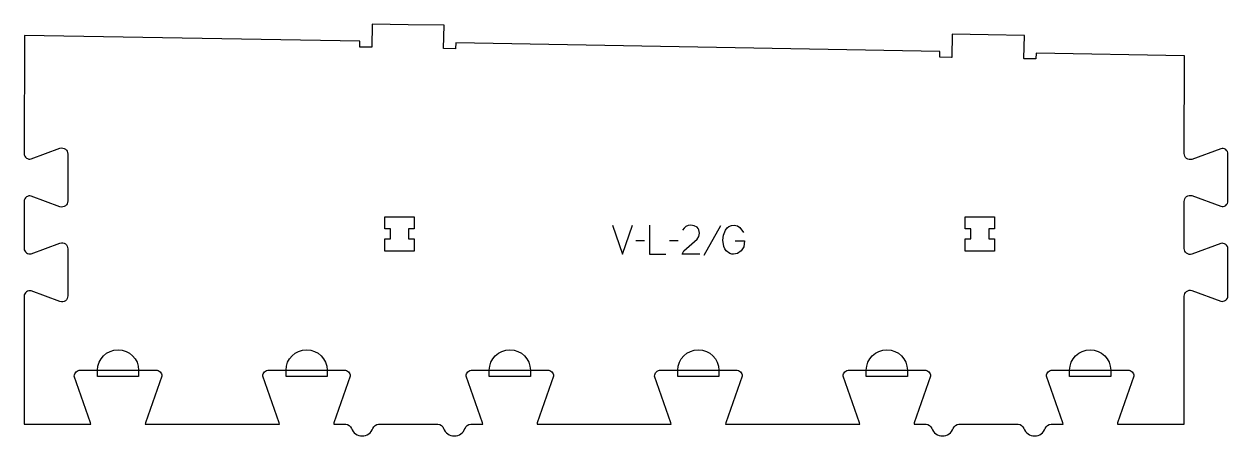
# Model space of a CAD drawing. Header units: millimetres. Extents: x -607 to 638, y -218 to 208.
import ezdxf

# ---------------------------------------------------------------- set-up
doc = ezdxf.new("R2010")
doc.units = ezdxf.units.MM
for name, color, linetype, true_color in [('1_ANYTOOL_1MMDEEP_LABELS_S', 2, 'Continuous', 0xffff00), ('3_ANYTOOL_CUTTHROUGH_INSID', 4, 'Continuous', 0x00ffff), ('4_ANYTOOL_CUTTHROUGH_OUTSI', 5, 'Continuous', 0x0000ff), ('5_ANYTOOL_HALF_MILL_9MM_IN', 3, 'Continuous', 0x00ff00)]:
    doc.layers.add(name, color=color, linetype=linetype, true_color=true_color)

msp = doc.modelspace()

# ---------------------------------------------------------------- linework, layer by layer
at = {"layer": '1_ANYTOOL_1MMDEEP_LABELS_S'}
for p, q in [((113.1, -0.5), (95.9, -31.2)), ((34.4, -16.1), (25.6, -16.2)), ((69.3, -16.1), (60.5, -16.2))]:
    msp.add_line(p, q, dxfattribs=at)
for points in [[(1.3, 0), (11.7, -30), (22.2, 0)], [(39.6, 0), (39.6, -30), (56.7, -30)], [(91.9, -30), (73.6, -29.9), (75.2, -26.5), (83.6, -19.1), (89.1, -14.4), (90.8, -11.6), (91.4, -8.2), (90.8, -4.7), (90, -3.3), (88.9, -2.1), (86, -0.5), (82.5, 0), (79.8, -0.3), (77.4, -1.3), (75.5, -2.9), (74, -5.1)], [(128.3, -16.2), (138.1, -16.2), (137.1, -22.2), (135.9, -24.5), (134.4, -26.5), (130.7, -29.1), (126.7, -30), (124.7, -29.8), (122.7, -29.2), (119.1, -26.5), (117.6, -24.5), (116.5, -22), (115.7, -15.5), (116.3, -10.2), (118.3, -5.1), (119.9, -2.8), (121.9, -1.3), (124.4, -0.3), (127.4, 0), (130.6, -0.6), (133.2, -2.3), (136.9, -7.4)]]:
    msp.add_lwpolyline(points, dxfattribs=at)
at = {"layer": '3_ANYTOOL_CUTTHROUGH_INSID'}
for points in [[(-228, -14.2), (-228, -3.7), (-234, -3.7), (-234, 8.8), (-203.5, 8.8), (-203.5, -3.7), (-209.5, -3.7), (-209.5, -14.2), (-203.5, -14.2), (-203.5, -26.7), (-234, -26.7), (-234, -14.2)], [(372, -14.2), (372, -3.7), (366, -3.7), (366, 8.8), (396.5, 8.8), (396.5, -3.7), (390.5, -3.7), (390.5, -14.2), (396.5, -14.2), (396.5, -26.7), (366, -26.7), (366, -14.2)]]:
    msp.add_lwpolyline(points, close=True, dxfattribs=at)
at = {"layer": '4_ANYTOOL_CUTTHROUGH_OUTSI'}
msp.add_lwpolyline([(454.9, -205.7), (467.3, -205.7), (467, -204.3), (450.1, -156), (450.1, -155.9, -0.414214), (456.4, -149.7), (534.4, -149.7, -0.414214), (540.6, -155.9), (540.6, -156), (523.7, -204.3), (523.5, -205.7), (592.6, -205.7), (592.6, -73.4, -0.502397), (600.6, -67.4, -0.015604), (600.6, -67.4), (630.4, -78.4, 0.501976), (637.8, -72.9), (637.8, -24.4, 0.501971), (630.4, -18.9), (600.6, -29.9, -0.015608), (600.6, -29.9, -0.502397), (592.6, -23.9), (592.6, 24.6, -0.502397), (600.6, 30.6, -0.015604), (600.6, 30.6), (630.4, 19.6, 0.501976), (637.8, 25.1), (637.8, 73.6, 0.501971), (630.4, 79.1), (600.6, 68.1, -0.015608), (600.6, 68.1, -0.502421), (592.6, 74.1), (593, 175.2), (439.4, 177.9), (439.3, 172.1, -0.414214), (439.1, 171.9), (427.1, 172.1, -0.414214), (426.8, 172.4), (427.3, 196.1), (390, 196.8), (352.8, 197.4), (352.3, 173.7, -0.414214), (352.1, 173.4), (340.1, 173.6, -0.414214), (339.9, 173.9), (340, 179.6), (-160.6, 188.4), (-160.7, 182.6, -0.414214), (-160.9, 182.4), (-172.9, 182.6, -0.414214), (-173.2, 182.8), (-172.7, 206.6), (-209.7, 207.2), (-246.9, 207.9), (-247.3, 184.1, -0.414214), (-247.6, 183.9), (-259.6, 184.1, -0.414214), (-259.8, 184.4), (-259.7, 190.1), (-606.6, 196.2), (-606.9, 74.1, 0.501976), (-599.5, 68.6), (-569.8, 79.6, -0.015611), (-569.8, 79.6, -0.502397), (-561.7, 73.6), (-561.7, 25.1, -0.502397), (-569.8, 19.1, -0.015604), (-569.8, 19.1), (-599.5, 30.1, 0.501977), (-606.9, 24.6), (-606.9, -23.9, 0.501976), (-599.5, -29.4), (-569.8, -18.4, -0.015611), (-569.8, -18.4, -0.502397), (-561.7, -24.4), (-561.7, -72.9, -0.502397), (-569.8, -78.9, -0.015604), (-569.8, -78.9), (-599.5, -67.9, 0.501977), (-606.9, -73.4), (-606.9, -205.7), (-537.8, -205.7), (-538.1, -204.3), (-555, -156), (-555, -155.9, -0.414214), (-548.7, -149.7), (-470.7, -149.7, -0.414214), (-464.5, -155.9), (-464.5, -156), (-481.4, -204.3), (-481.6, -205.7), (-342.9, -205.7), (-343.2, -204.3), (-360.1, -156), (-360.1, -155.9, -0.414214), (-353.8, -149.7), (-275.8, -149.7, -0.414214), (-269.6, -155.9), (-269.6, -156), (-286.5, -204.3), (-286.7, -205.7), (-274.3, -205.7, -0.317837), (-268.4, -209.9, 0.707107), (-246.3, -209.9, -0.317837), (-240.4, -205.7), (-179.1, -205.7, -0.317837), (-173.2, -209.9, 0.707107), (-151, -209.9, -0.317837), (-145.1, -205.7), (-132.7, -205.7), (-133, -204.3), (-149.9, -156), (-149.9, -155.9, -0.414214), (-143.6, -149.7), (-65.6, -149.7, -0.414214), (-59.4, -155.9), (-59.4, -156), (-76.3, -204.3), (-76.5, -205.7), (62.2, -205.7), (61.9, -204.3), (45, -156), (45, -155.9, -0.414214), (51.3, -149.7), (129.3, -149.7, -0.414214), (135.5, -155.9), (135.5, -156), (118.6, -204.3), (118.4, -205.7), (257.1, -205.7), (256.8, -204.3), (239.9, -156), (239.9, -155.9, -0.414214), (246.2, -149.7), (324.2, -149.7, -0.414214), (330.4, -155.9), (330.4, -156), (313.5, -204.3), (313.3, -205.7), (325.7, -205.7, -0.317837), (331.6, -209.9, 0.707107), (353.7, -209.9, -0.317837), (359.6, -205.7), (420.9, -205.7, -0.317837), (426.8, -209.9, 0.707107), (449, -209.9, -0.317837)], format="xyb", close=True, dxfattribs=at)
at = {"layer": '5_ANYTOOL_HALF_MILL_9MM_IN'}
for points in [[(-531, -149.9, -1), (-488.5, -149.9), (-488.5, -156.2), (-531, -156.2)], [(-336.1, -149.9, -1), (-293.6, -149.9), (-293.6, -156.2), (-336.1, -156.2)], [(-125.9, -149.9, -1), (-83.4, -149.9), (-83.4, -156.2), (-125.9, -156.2)], [(69, -149.9, -1), (111.5, -149.9), (111.5, -156.2), (69, -156.2)], [(263.9, -149.9, -1), (306.4, -149.9), (306.4, -156.2), (263.9, -156.2)], [(474.1, -149.9, -1), (516.6, -149.9), (516.6, -156.2), (474.1, -156.2)]]:
    msp.add_lwpolyline(points, format="xyb", close=True, dxfattribs=at)

doc.saveas('drawing.dxf')
